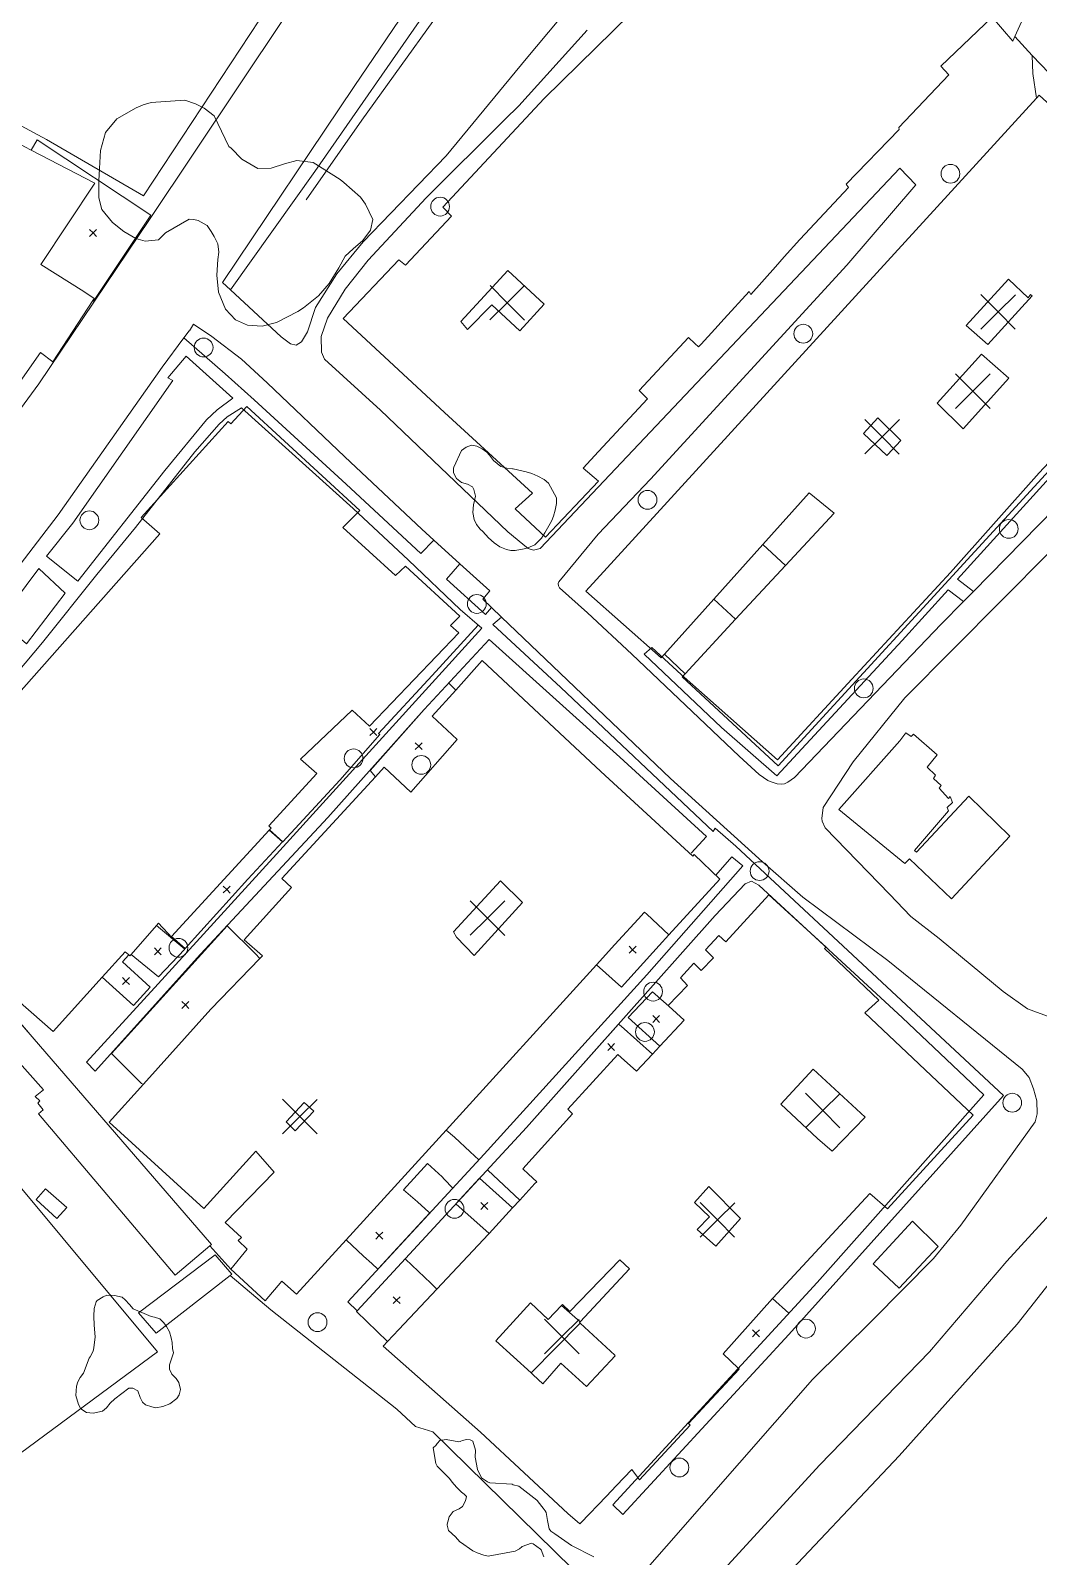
# Model space of a CAD drawing. Header units: metres. Extents: x 4652992 to 4879070, y 2074171 to 2309877.
# Drawn here: x 4653754.5 to 4653837.1, y 2306730.6 to 2306855.6 of the extents above; entities that cross this region are included whole.
import ezdxf

# ---------------------------------------------------------------- set-up
doc = ezdxf.new("R2010")
doc.units = ezdxf.units.M
doc.header["$MEASUREMENT"] = 0
doc.linetypes.add('DGN Style 2', pattern=[66.27138, 39.762828, -26.508552])
doc.linetypes.add('DGN Style 3', pattern=[92.779933, 66.271381, -26.508552])
doc.layers.get('0').update_dxf_attribs({"color": 4, "lineweight": 0})
for name, color, linetype, lineweight in [('Level 18', 5, 'Continuous', 0), ('Level 19', 38, 'DGN Style 3', 0), ('Level 30', 5, 'Continuous', 0), ('Level 31', 38, 'Continuous', 0), ('Level 35', 4, 'Continuous', 0), ('Level 36', 1, 'Continuous', 0), ('Level 37', 3, 'Continuous', 0), ('Level 38', 3, 'Continuous', 0), ('Level 39', 9, 'Continuous', 0), ('Level 40', 1, 'Continuous', 0), ('Level 54', 30, 'DGN Style 2', 0), ('Level 61', 4, 'Continuous', 0), ('Level 62', 4, 'Continuous', 0), ('Level 63', 3, 'Continuous', 0)]:
    doc.layers.add(name, color=color, linetype=linetype, lineweight=lineweight)

# ---------------------------------------------------------------- blocks, each defined once
blk = doc.blocks.new('POSTE')
at = {"color": 0, "linetype": 'ByBlock', "lineweight": -2}
blk.add_circle((0, 0), 0.770001, dxfattribs=at)
blk = doc.blocks.new('COTA')
at = {"color": 0, "linetype": 'ByBlock', "lineweight": -2, "ltscale": 10}
for p, q in [((-1.408457, 1.419522), (0, 0)), ((1.419522, 1.408457), (0, 0)), ((0, 0), (-1.419522, -1.408457)), ((0, 0), (1.408457, -1.419522))]:
    blk.add_line(p, q, dxfattribs=at)

msp = doc.modelspace()

# ---------------------------------------------------------------- linework, layer by layer
at = {"layer": 'Level 18', "color": 30}
for points in [[(4653750.267638, 2306819.922937, 1425.579122), (4653755.229996, 2306826.661672, 1425.455079), (4653764.280343, 2306840.123221, 1425.242667), (4653775.294607, 2306856.578382, 1425.06045), (4653785.394786, 2306871.480542, 1424.870422), (4653786.085401, 2306872.6282, 1424.844296), (4653792.940949, 2306886.815569, 1424.632846), (4653794.235617, 2306889.494849, 1424.63681), (4653794.347193, 2306889.725752, 1424.64992), (4653799.968389, 2306901.14472, 1424.484899), (4653800.316186, 2306902.137929, 1424.452308), (4653802.688111, 2306911.687073, 1424.096541)], [(4653770.272411, 2306834.967992, 1425.259493), (4653781.049349, 2306851.009114, 1425.077896), (4653792.156003, 2306867.41162, 1424.905347), (4653793.103867, 2306869.020399, 1424.894161), (4653799.37076, 2306882.502287, 1424.712877), (4653800.998569, 2306886.004172, 1424.64901)], [(4653741.463374, 2306795.927276, 1426.197809), (4653756.804923, 2306815.930728, 1425.706176), (4653765.324672, 2306828.015931, 1425.412873), (4653767.098965, 2306830.428209, 1425.352465), (4653767.524415, 2306831.00664, 1425.33798), (4653767.56422, 2306830.994549, 1425.336799), (4653767.879075, 2306831.551947, 1425.32142)]]:
    msp.add_polyline3d(points, dxfattribs=at)
at = {"layer": 'Level 19', "linetype": 'DGN Style 3'}
for points in [[(4653770.272411, 2306834.967992, 1425.259493), (4653770.91608, 2306834.368869, 1425.205369), (4653775.073865, 2306830.498831, 1424.106962), (4653775.837776, 2306829.930212, 1423.899093), (4653776.301829, 2306829.818632, 1423.787625), (4653776.747016, 2306830.099658, 1423.658981), (4653777.219544, 2306830.902555, 1423.517736), (4653777.871497, 2306832.909511, 1423.265741), (4653779.618835, 2306835.669451, 1423.140137), (4653781.788924, 2306838.284382, 1423.147265), (4653788.576625, 2306845.335805, 1423.163065), (4653795.134483, 2306853.263683, 1423.188076), (4653797.813644, 2306856.455381, 1423.192843), (4653799.718232, 2306859.473947, 1423.239482), (4653800.368076, 2306860.994673, 1423.342677), (4653800.806444, 2306862.912189, 1423.510704), (4653801.654172, 2306867.28939, 1424.127782), (4653801.966416, 2306872.151874, 1424.444807), (4653801.790372, 2306876.753659, 1424.778948), (4653801.373689, 2306882.097635, 1424.832182), (4653800.998569, 2306886.004172, 1424.64901)], [(4653695.546973, 2306623.040587, 1424.827895), (4653703.025772, 2306629.288007, 1424.389072), (4653709.115576, 2306634.822137, 1424.014034), (4653713.920306, 2306639.169776, 1423.822251), (4653730.04207, 2306653.787257, 1423.009191), (4653740.98362, 2306663.21755, 1422.560766), (4653794.224561, 2306710.98863, 1421.396378), (4653803.022515, 2306720.555163, 1421.258916), (4653819.191568, 2306738.140968, 1420.961909), (4653828.156247, 2306747.386476, 1420.77246), (4653834.485818, 2306754.812485, 1420.742016), (4653843.867202, 2306765.092502, 1420.696678), (4653850.92678, 2306772.767366, 1420.66925), (4653861.013679, 2306785.49605, 1420.541408), (4653868.863313, 2306796.826139, 1420.510006), (4653871.947247, 2306801.797254, 1420.588751), (4653875.967714, 2306810.173909, 1420.764988), (4653877.907882, 2306814.527924, 1420.813345), (4653880.668892, 2306821.346736, 1420.848154), (4653882.745527, 2306827.238686, 1420.874781), (4653888.391005, 2306844.549167, 1421.111864), (4653891.39748, 2306853.470038, 1421.346006), (4653893.482526, 2306861.131996, 1421.480604), (4653893.512558, 2306861.244585, 1421.483885)], [(4653845.82115, 2306824.000579, 1420.992731), (4653831.760253, 2306809.663827, 1420.983782), (4653830.93812, 2306808.825565, 1421.050572), (4653829.117561, 2306806.969289, 1421.042727), (4653817.116705, 2306794.412172, 1421.388454), (4653816.555365, 2306794.024869, 1421.396364), (4653816.283756, 2306793.909663, 1421.405057), (4653816.01372, 2306793.879001, 1421.415277), (4653815.675567, 2306793.887857, 1421.426061), (4653815.104324, 2306794.080094, 1421.429691), (4653814.915325, 2306794.184981, 1421.432274), (4653814.20058, 2306794.673567, 1421.446317), (4653812.576091, 2306796.167593, 1421.476019), (4653803.777961, 2306804.510597, 1421.88832), (4653800.145341, 2306807.898199, 1422.091629), (4653797.856629, 2306809.965165, 1422.273323), (4653797.77602, 2306810.124623, 1422.293683), (4653797.759569, 2306810.297159, 1422.305745), (4653797.80017, 2306810.450526, 1422.3094), (4653801.025785, 2306814.351981, 1422.338977), (4653805.327848, 2306818.858758, 1422.208301), (4653821.404934, 2306836.375407, 1422.233673), (4653827.041554, 2306842.952607, 1422.371145), (4653825.731892, 2306844.314244, 1422.434353), (4653796.269472, 2306813.182816, 1422.522829), (4653795.737544, 2306813.033256, 1422.523804), (4653795.289557, 2306813.183796, 1422.518351), (4653794.848467, 2306813.527401, 1422.539171), (4653793.638512, 2306814.546284, 1422.558696), (4653783.192203, 2306824.499629, 1423.120932), (4653778.616547, 2306828.671069, 1423.509441), (4653778.378515, 2306829.240523, 1423.510483), (4653778.347676, 2306830.533279, 1423.385267), (4653778.849724, 2306832.043519, 1423.218186), (4653780.306779, 2306834.420251, 1423.095797), (4653782.192587, 2306836.788958, 1423.089914), (4653786.955308, 2306841.889988, 1423.124047), (4653793.381972, 2306848.293131, 1423.105104), (4653794.524118, 2306849.419431, 1423.110417), (4653800.138122, 2306855.616901, 1423.132462)], [(4653797.918686, 2306721.531918, 1421.312893), (4653818.572378, 2306745.116017, 1420.907887), (4653823.504335, 2306749.978624, 1420.829479), (4653828.500196, 2306755.030215, 1420.803335), (4653830.736496, 2306757.773389, 1420.74199), (4653836.807938, 2306766.214209, 1420.694571), (4653836.993841, 2306766.868922, 1420.708944), (4653836.951589, 2306767.930942, 1420.696222), (4653836.680823, 2306768.916036, 1420.673835), (4653836.336211, 2306769.853935, 1420.686882), (4653835.743596, 2306770.529654, 1420.715293), (4653824.747455, 2306779.43787, 1421.006988), (4653817.777518, 2306784.631831, 1421.152201), (4653814.485476, 2306787.512268, 1421.233111), (4653806.947338, 2306794.340122, 1421.670616), (4653793.123025, 2306807.553047, 1422.332538), (4653792.284063, 2306808.354905, 1422.372709), (4653791.580411, 2306809.027438, 1422.4064), (4653792.150376, 2306809.699595, 1422.386127), (4653789.710737, 2306811.916965, 1422.564561), (4653787.581898, 2306813.851852, 1422.720264), (4653786.599809, 2306814.744466, 1422.792094), (4653780.271819, 2306820.683609, 1423.206755), (4653773.917664, 2306826.731769, 1423.955897), (4653771.811083, 2306828.68559, 1424.405517), (4653769.380695, 2306830.54019, 1425.11453), (4653767.879075, 2306831.551947, 1425.32142)], [(4653838.050275, 2306774.793565, 1420.721619), (4653836.195663, 2306775.480192, 1420.751448), (4653834.186032, 2306776.887451, 1420.798318), (4653828.954583, 2306781.235925, 1421.02035), (4653826.635612, 2306783.028462, 1421.090079), (4653824.882299, 2306784.866047, 1421.201421), (4653819.616382, 2306790.306367, 1421.347413), (4653819.380476, 2306790.843258, 1421.321657), (4653819.358295, 2306791.049051, 1421.313565), (4653819.465208, 2306791.96598, 1421.295745), (4653821.901812, 2306795.6912, 1421.332495), (4653826.140371, 2306800.948999, 1421.113597), (4653838.008915, 2306812.907741, 1420.862959)]]:
    msp.add_polyline3d(points, dxfattribs=at)
at = {"layer": 'Level 30', "color": 1, "elevation": 1425.8217, "flags": 128}
msp.add_lwpolyline([(4653775.468861, 2306766.226876), (4653776.22431, 2306765.482897), (4653777.731213, 2306767.082752), (4653776.952049, 2306767.807938), (4653775.468861, 2306766.226876)], dxfattribs=at)
at = {"layer": 'Level 30', "color": 1}
for points in [[(4653835.700225, 2306856.300073, 1426.8217), (4653835.160437, 2306855.1098, 1426.8973), (4653834.986146, 2306854.725475, 1426.9217), (4653833.284552, 2306856.694259, 1427.1217), (4653829.090035, 2306852.659655, 1425.7217), (4653829.738743, 2306851.968583, 1425.5217), (4653825.648057, 2306847.652308, 1425.3217), (4653825.686135, 2306847.484396, 1425.3217), (4653821.3519, 2306842.996352, 1425.4217), (4653821.517495, 2306842.726045, 1425.4217), (4653817.558257, 2306838.506815, 1425.4217), (4653817.540855, 2306838.48827, 1425.4217), (4653816.263081, 2306837.047877, 1427.0829), (4653815.541353, 2306836.234296, 1428.0212), (4653813.541148, 2306833.979528, 1430.6217), (4653813.398317, 2306834.205905, 1425.3217), (4653811.344121, 2306831.971076, 1425.3217), (4653810.578683, 2306831.13833, 1425.3217), (4653809.455096, 2306829.915941, 1425.3217), (4653809.250981, 2306829.693877, 1425.3217), (4653808.948983, 2306829.969907, 1425.3584), (4653808.427345, 2306830.446689, 1425.4217), (4653804.394089, 2306826.114604, 1425.4217), (4653805.072967, 2306825.422742, 1425.4217), (4653801.048887, 2306821.115653, 1425.4217), (4653799.787001, 2306819.765019, 1425.4217), (4653801.06407, 2306818.69898, 1425.4217), (4653796.707884, 2306814.113149, 1425.4217), (4653794.22834, 2306816.416656, 1425.4217), (4653795.651667, 2306817.705223, 1426.0217), (4653788.456452, 2306824.315057, 1426.0217), (4653780.154224, 2306831.996023, 1425.4217), (4653784.711306, 2306836.802044, 1425.4217), (4653785.25152, 2306836.388716, 1425.6217), (4653789.013514, 2306840.389103, 1425.6217), (4653788.316584, 2306841.125042, 1425.5217), (4653796.600371, 2306850.03417, 1425.5217), (4653805.096549, 2306858.378318, 1425.37)], [(4653759.804829, 2306843.082811, 1428.121722), (4653755.399181, 2306836.438383, 1428.221721), (4653758.910482, 2306834.214047, 1431.121722), (4653759.744443, 2306833.634952, 1428.321722), (4653759.639455, 2306833.473617, 1428.321722), (4653756.376788, 2306828.459891, 1428.321722), (4653755.346246, 2306829.211984, 1428.521722), (4653750.802431, 2306822.76691, 1428.021722), (4653733.963965, 2306832.969561, 1427.921721), (4653738.669151, 2306839.95525, 1427.921721), (4653742.216932, 2306837.50313, 1430.621722), (4653745.624039, 2306842.746082, 1430.621722), (4653741.621091, 2306845.16209, 1427.921721), (4653741.884792, 2306845.532889, 1427.921721), (4653741.025763, 2306846.140965, 1427.521722), (4653744.866881, 2306852.062518, 1427.521722), (4653746.325993, 2306850.959575, 1427.921721), (4653753.63757, 2306846.317869, 1429.221721), (4653754.072551, 2306846.066311, 1428.121722), (4653754.593505, 2306845.795168, 1428.121722), (4653759.804829, 2306843.082811, 1428.121722)], [(4653852.838712, 2306835.774855, 1424.4222), (4653815.774217, 2306795.374279, 1424.6217), (4653807.909412, 2306802.657373, 1424.6217), (4653808.153042, 2306802.920148, 1424.623659), (4653812.282235, 2306807.373821, 1424.656857), (4653816.367769, 2306811.780405, 1424.689704), (4653820.347407, 2306816.072771, 1424.7217), (4653818.316705, 2306817.72927, 1425.2217), (4653814.517439, 2306813.494644, 1425.2217), (4653810.506428, 2306809.024008, 1425.2217), (4653806.467265, 2306804.521993, 1425.2217), (4653806.201382, 2306804.225643, 1425.2217), (4653800.010966, 2306809.679143, 1424.4217), (4653836.932826, 2306850.048417, 1424.521122), (4653837.147676, 2306850.283327, 1424.5217), (4653852.360231, 2306836.397573, 1424.42532), (4653852.931567, 2306835.876068, 1424.4217), (4653852.838712, 2306835.774855, 1424.4222)], [(4653789.773897, 2306831.772153, 1426.6217), (4653790.32719, 2306831.116313, 1426.3217), (4653792.324749, 2306833.137379, 1426.0217), (4653794.6118, 2306830.992559, 1426.0217), (4653796.616161, 2306833.174488, 1426.1217), (4653793.620691, 2306835.934056, 1426.5217), (4653789.773897, 2306831.772153, 1426.6217)], [(4653836.579368, 2306833.866636, 1424.6217), (4653836.445834, 2306833.965148, 1424.6217), (4653836.234202, 2306833.708084, 1424.6217), (4653834.627232, 2306835.24195, 1425.1217), (4653831.15652, 2306831.442637, 1425.1217), (4653832.938905, 2306829.87262, 1424.7217), (4653836.579368, 2306833.866636, 1424.6217)], [(4653828.791677, 2306825.068081, 1424.8217), (4653830.920436, 2306822.963225, 1424.9217), (4653834.672371, 2306827.1118, 1424.8217), (4653832.428697, 2306829.094601, 1424.8217), (4653828.791677, 2306825.068081, 1424.8217)], [(4653753.376055, 2306801.080542, 1429.9217), (4653765.131704, 2306814.378264, 1427.3217), (4653763.598996, 2306815.704097, 1427.3217), (4653770.733868, 2306823.570249, 1426.6217), (4653770.948781, 2306823.387119, 1426.6217), (4653772.254749, 2306824.801432, 1426.2217), (4653781.517368, 2306816.29631, 1426.2217), (4653781.351955, 2306816.130275, 1426.2217), (4653781.326566, 2306816.104791, 1426.2217)], [(4653825.806029, 2306822.026812, 1424.6217), (4653823.935249, 2306823.8769, 1425.3217), (4653822.746284, 2306822.587379, 1425.2217), (4653824.679414, 2306820.793273, 1424.7217), (4653824.71848, 2306820.835843, 1424.7217), (4653825.806029, 2306822.026812, 1424.6217)], [(4653781.326566, 2306816.104791, 1426.2217), (4653780.129426, 2306814.903148, 1426.2217), (4653784.439457, 2306810.960999, 1426.3217), (4653785.256193, 2306811.716129, 1425.9217), (4653789.686519, 2306807.638012, 1425.8217), (4653788.942378, 2306806.880249, 1428.8217), (4653789.60835, 2306806.260695, 1428.8217), (4653782.312823, 2306798.628371, 1428.8217), (4653780.881112, 2306799.93948, 1429.2217), (4653776.64519, 2306795.919832, 1425.8217), (4653777.976424, 2306794.75691, 1425.5217), (4653774.04644, 2306790.473096, 1425.8217), (4653774.238799, 2306790.275301, 1425.8217), (4653774.099803, 2306790.123776, 1425.8217), (4653774.090806, 2306790.113968, 1425.8217), (4653766.091814, 2306781.393916, 1425.8217), (4653766.070136, 2306781.370284, 1425.8217), (4653765.833712, 2306781.619745, 1426.022261), (4653765.341971, 2306782.1386, 1426.43941), (4653765.009203, 2306782.489716, 1426.7217), (4653764.845599, 2306782.301416, 1426.728742), (4653762.792722, 2306779.938661, 1426.817095), (4653762.685731, 2306779.815519, 1426.8217), (4653762.594412, 2306779.8936, 1426.8217), (4653762.288976, 2306780.15476, 1426.8217), (4653760.400819, 2306778.063485, 1426.885826), (4653756.400079, 2306773.632364, 1427.0217), (4653752.577534, 2306776.973365, 1427.0217)], [(4653801.26066, 2306794.919378, 1424.7217), (4653808.791962, 2306787.97335, 1424.5217), (4653808.895716, 2306788.117732, 1424.5217), (4653811.003558, 2306786.090326, 1424.2217), (4653806.8039, 2306781.537754, 1424.1217), (4653806.803877, 2306781.537775, 1424.121707), (4653805.008402, 2306783.220625, 1424.6647), (4653804.819923, 2306783.397281, 1424.7217), (4653804.703786, 2306783.269675, 1424.724146), (4653804.598934, 2306783.154469, 1424.726355), (4653802.39366, 2306780.731423, 1424.772802), (4653800.887942, 2306779.077015, 1424.804516), (4653800.887916, 2306779.076986, 1424.804516), (4653788.576304, 2306765.549597, 1425.063825), (4653788.576288, 2306765.549579, 1425.063826), (4653780.384526, 2306756.548877, 1425.236363), (4653780.384516, 2306756.548866, 1425.236363), (4653776.332824, 2306752.097067, 1425.3217), (4653775.115888, 2306753.167276, 1425.5217), (4653773.771399, 2306751.575996, 1425.0217), (4653770.93609, 2306754.153284, 1425.0217), (4653772.288055, 2306755.784882, 1425.6217), (4653771.534366, 2306756.508899, 1425.4217), (4653771.818843, 2306756.752919, 1425.4217), (4653770.48969, 2306757.973689, 1424.8217), (4653774.487336, 2306762.099532, 1426.0217), (4653773.001702, 2306763.810704, 1426.8217), (4653768.721917, 2306759.134763, 1426.7217), (4653760.982744, 2306766.188796, 1426.8217), (4653763.780806, 2306769.304066, 1426.720827), (4653769.304302, 2306775.453745, 1426.5217), (4653773.324029, 2306779.605054, 1426.331648), (4653773.534421, 2306779.822332, 1426.3217), (4653772.043123, 2306781.13871, 1425.8217), (4653775.917921, 2306785.422748, 1425.8217), (4653775.125033, 2306786.140575, 1425.2217), (4653782.790309, 2306794.473794, 1425.038976), (4653783.515009, 2306795.261643, 1425.0217), (4653785.689074, 2306793.205493, 1425.9217), (4653789.493486, 2306797.533862, 1425.3217), (4653787.437675, 2306799.447197, 1424.7217), (4653789.361746, 2306801.579758, 1424.7217), (4653791.538761, 2306803.992672, 1424.7217), (4653801.26066, 2306794.919378, 1424.7217)], [(4653826.235483, 2306798.075068, 1423.2217), (4653826.671195, 2306797.765864, 1423.2217), (4653826.842774, 2306797.957406, 1423.2217), (4653828.79037, 2306796.264717, 1423.1217), (4653827.985211, 2306795.257436, 1423.4217), (4653828.649096, 2306794.612841, 1423.4217), (4653828.487069, 2306794.333496, 1423.4217), (4653829.121745, 2306793.75245, 1423.4217), (4653828.963977, 2306793.557959, 1423.4217), (4653829.716003, 2306792.711133, 1423.3217), (4653829.868408, 2306792.866698, 1423.2217), (4653830.050119, 2306792.383892, 1423.2217), (4653829.619252, 2306791.957354, 1423.4217), (4653829.712748, 2306791.677135, 1423.5217), (4653826.937305, 2306788.432134, 1423.6217), (4653827.102069, 2306788.303045, 1424.1217), (4653831.375936, 2306792.884745, 1424.1217), (4653834.743781, 2306789.606115, 1423.4217), (4653829.970952, 2306784.478028, 1423.5217), (4653826.512743, 2306787.764053, 1424.2217), (4653826.1535, 2306787.375872, 1423.4217), (4653820.750132, 2306791.794816, 1423.4217), (4653825.727413, 2306797.431642, 1423.5217), (4653826.235483, 2306798.075068, 1423.2217)], [(4653815.011569, 2306784.816386, 1423.3217), (4653819.698847, 2306780.523929, 1423.5217), (4653819.567989, 2306780.408185, 1423.5217), (4653824.005861, 2306776.198547, 1423.5217), (4653822.868803, 2306775.161417, 1423.6217), (4653831.731007, 2306766.761369, 1423.6217), (4653824.722282, 2306759.101501, 1424.3217), (4653823.286707, 2306760.353742, 1424.3217), (4653815.369846, 2306751.810475, 1423.6217), (4653815.311456, 2306751.744964, 1423.623126), (4653811.276254, 2306747.217639, 1423.7217), (4653812.495895, 2306746.044946, 1423.441344), (4653812.503313, 2306746.037814, 1423.439639), (4653812.581353, 2306745.962778, 1423.4217), (4653808.425973, 2306741.524661, 1423.3217), (4653808.555141, 2306741.391885, 1423.3217), (4653804.410796, 2306736.900609, 1423.1217), (4653804.240092, 2306737.135762, 1423.477871), (4653803.787739, 2306737.758901, 1424.4217), (4653802.506139, 2306736.415704, 1424.391546), (4653801.706856, 2306735.578005, 1424.37274), (4653799.601875, 2306733.371854, 1424.323214), (4653799.53751, 2306733.304395, 1424.3217), (4653798.55804, 2306734.147315, 1426.5217), (4653791.380545, 2306740.804573, 1426.6217), (4653783.431463, 2306747.854794, 1424.7217), (4653783.779798, 2306748.225303, 1424.713607), (4653783.779808, 2306748.225314, 1424.713607), (4653784.705553, 2306749.209989, 1424.692099), (4653787.824529, 2306752.527514, 1424.619637), (4653792.040001, 2306757.011335, 1424.5217), (4653792.095755, 2306757.072074, 1424.5217), (4653794.018972, 2306759.167245, 1424.5217), (4653794.618066, 2306759.819904, 1424.5217), (4653794.61808, 2306759.819919, 1424.5217), (4653795.854005, 2306761.166347, 1424.5217), (4653795.99438, 2306761.319273, 1424.5217), (4653795.994377, 2306761.319275, 1424.521699), (4653795.327587, 2306761.945167, 1424.403868), (4653794.862617, 2306762.381618, 1424.3217), (4653798.935454, 2306766.883575, 1424.2217), (4653798.534, 2306767.2639, 1423.921706), (4653798.533991, 2306767.263908, 1423.9217), (4653802.631394, 2306771.738203, 1423.9217), (4653802.631399, 2306771.738199, 1423.921702), (4653802.919494, 2306771.479787, 1423.997079), (4653804.160198, 2306770.366913, 1424.3217), (4653805.470776, 2306771.770022, 1424.3217), (4653805.470787, 2306771.770034, 1424.3217), (4653806.067433, 2306772.408804, 1424.3217), (4653808.067731, 2306774.550328, 1424.3217), (4653806.825645, 2306775.686807, 1424.13194), (4653806.758614, 2306775.748139, 1424.1217), (4653808.356187, 2306777.379628, 1424.1217), (4653807.765837, 2306778.001174, 1423.8217), (4653808.860732, 2306779.219387, 1423.8217), (4653809.476838, 2306778.611152, 1423.9217), (4653810.472917, 2306779.644517, 1424.0217), (4653809.831954, 2306780.293925, 1423.7217), (4653810.921732, 2306781.472678, 1423.7217), (4653811.484467, 2306780.95751, 1423.9217), (4653815.011569, 2306784.816386, 1423.3217)], [(4653789.436459, 2306781.341831, 1425.6217), (4653790.871968, 2306779.845347, 1425.0217), (4653794.842555, 2306784.181154, 1424.8217), (4653794.829834, 2306784.179651, 1424.8217), (4653793.036437, 2306785.951892, 1425.6217), (4653789.177089, 2306781.77814, 1425.6217), (4653789.436459, 2306781.341831, 1425.6217)], [(4653769.237763, 2306756.079231, 1426.888079), (4653766.398786, 2306753.663086, 1426.1217), (4653755.1899, 2306766.88929, 1426.2217), (4653755.579175, 2306767.21278, 1426.3217), (4653755.135744, 2306767.738731, 1426.3217), (4653755.292384, 2306767.940919, 1426.3217), (4653754.920648, 2306768.284842, 1426.3217), (4653755.6051, 2306768.84925, 1426.5217), (4653750.149732, 2306774.953665, 1426.7217), (4653751.899093, 2306776.38526, 1427.1217), (4653754.6685, 2306773.181835, 1427.089983), (4653769.362309, 2306756.185227, 1426.9217), (4653769.237763, 2306756.079231, 1426.888079)], [(4653818.625258, 2306770.522882, 1423.8217), (4653815.991582, 2306767.670038, 1424.4217), (4653818.990662, 2306764.845252, 1423.4217), (4653820.184528, 2306763.811813, 1424.3217), (4653822.900241, 2306766.596646, 1423.8217), (4653818.625258, 2306770.522882, 1423.8217)], [(4653809.132382, 2306757.392513, 1422.3217), (4653810.67759, 2306756.032744, 1423.6217), (4653812.681062, 2306758.314275, 1423.6217), (4653810.102008, 2306760.916862, 1427.1217), (4653808.914901, 2306759.623165, 1427.1217), (4653810.140547, 2306758.442096, 1422.3217), (4653809.132382, 2306757.392513, 1422.3217)], [(4653770.895273, 2306753.649095, 1426.019517), (4653764.842592, 2306748.910982, 1425.9217), (4653763.397488, 2306750.577613, 1425.9217), (4653769.652514, 2306755.326707, 1425.9217), (4653771.030341, 2306753.754827, 1426.0217), (4653770.895273, 2306753.649095, 1426.019517)], [(4653802.808892, 2306754.926448, 1425.2217), (4653798.709766, 2306750.682926, 1424.2217), (4653798.095466, 2306751.277211, 1424.7217), (4653798.019145, 2306751.194863, 1424.71508), (4653796.942658, 2306750.033368, 1424.6217), (4653795.490953, 2306751.410875, 1424.6217), (4653792.655733, 2306748.275269, 1424.9217), (4653795.531432, 2306745.666815, 1426.620506), (4653795.70273, 2306745.511436, 1426.7217), (4653796.490611, 2306744.758366, 1426.9217), (4653797.96734, 2306746.448118, 1423.6217), (4653800.064321, 2306744.544001, 1423.6217), (4653802.407928, 2306747.066109, 1423.7187), (4653802.397685, 2306747.118098, 1423.7217), (4653799.558452, 2306749.742627, 1424.309571), (4653799.499876, 2306749.796774, 1424.3217), (4653799.547597, 2306749.8478, 1424.332162), (4653803.605213, 2306754.18643, 1425.2217), (4653802.808892, 2306754.926448, 1425.2217)]]:
    msp.add_polyline3d(points, dxfattribs=at)
at = {"layer": 'Level 31', "elevation": 1425.721721, "flags": 128}
msp.add_lwpolyline([(4653757.508496, 2306759.201497), (4653756.687256, 2306758.304616), (4653755.000375, 2306759.87194), (4653755.780123, 2306760.728948), (4653757.508496, 2306759.201497)], dxfattribs=at)
at = {"layer": 'Level 31'}
msp.add_polyline3d([(4653828.872742, 2306756.023431, 1422.921721), (4653825.668509, 2306752.594628, 1422.921721), (4653823.545566, 2306754.590746, 1422.621722), (4653826.765713, 2306758.084062, 1422.621722), (4653828.872742, 2306756.023431, 1422.921721)], dxfattribs=at)
at = {"layer": 'Level 35'}
for p, q in [((4653816.367769, 2306811.780405, 1424.654684), (4653814.517439, 2306813.494644, 1425.069073)), ((4653812.282235, 2306807.373821, 1424.669206), (4653810.506428, 2306809.024008, 1425.067366)), ((4653808.153042, 2306802.920148, 1424.491232), (4653806.467265, 2306804.521993, 1425.124599)), ((4653770.93609, 2306754.153284, 1426.2217), (4653769.237763, 2306756.079231, 1426.3267)), ((4653799.547597, 2306749.8478, 1424.521722), (4653798.019145, 2306751.194863, 1424.521722)), ((4653795.531432, 2306745.666815, 1424.521722), (4653799.558452, 2306749.742627, 1424.521722))]:
    msp.add_line(p, q, dxfattribs=at)
msp.add_polyline3d([(4653754.6685, 2306773.181835, 1427.1374), (4653751.356737, 2306777.069456, 1427.3217), (4653748.526705, 2306780.022984, 1428.3217), (4653743.223745, 2306785.373524, 1428.1911), (4653740.417036, 2306788.225756, 1428.1217)], dxfattribs=at)
at = {"layer": 'Level 36'}
msp.add_polyline3d([(4653797.285302, 2306870.839796, 1426.421721), (4653790.696985, 2306860.826562, 1426.221721), (4653781.68656, 2306848.259268, 1426.421721), (4653777.107292, 2306841.716442, 1426.421721)], dxfattribs=at)
at = {"layer": 'Level 37'}
for points in [[(4653726.76138, 2306837.206165, 1427), (4653715.22461, 2306843.213036, 1427.9139), (4653724.158049, 2306861.21654, 1426.9139), (4653727.081333, 2306860.131469, 1426.79275), (4653728.795714, 2306859.495121, 1426.721721), (4653739.759772, 2306855.086015, 1426.321722), (4653745.09197, 2306852.463371, 1426.021722), (4653755.841407, 2306846.664846, 1425.821722), (4653763.800062, 2306842.061607, 1426.221721), (4653773.297878, 2306856.455205, 1426.221721)], [(4653743.261303, 2306772.614811, 1426.321722), (4653745.893312, 2306770.241751, 1426.321722), (4653753.417406, 2306761.222206, 1426.005904), (4653764.952632, 2306747.394296, 1425.521722), (4653751.697771, 2306737.603683, 1426.221721), (4653744.379754, 2306730.808081, 1426.021722)], [(4653700.640811, 2306624.643673, 1426.356), (4653707.739853, 2306630.747223, 1425.756), (4653715.538024, 2306637.134303, 1425.306), (4653717.235044, 2306638.592814, 1425.306), (4653719.250158, 2306640.489632, 1425.156), (4653720.958853, 2306642.236447, 1424.5217), (4653732.212863, 2306651.379762, 1424.345279), (4653733.716976, 2306652.601778, 1424.3217), (4653741.276825, 2306659.029667, 1424.2217), (4653751.013141, 2306667.724747, 1423.7217), (4653762.351436, 2306677.929166, 1423.4217), (4653774.106448, 2306688.548291, 1423.1217), (4653787.224712, 2306700.425186, 1422.8217), (4653800.350698, 2306712.272777, 1422.3217), (4653815.062484, 2306727.625312, 1422.0217), (4653825.666868, 2306738.866187, 1421.5217), (4653835.336807, 2306749.655648, 1421.6217), (4653838.672211, 2306753.87082, 1421.621722)], [(4653770.895273, 2306753.649095, 1424.915908), (4653774.220022, 2306750.832332, 1424.821722), (4653784.542933, 2306742.703363, 1423.721721), (4653786.075725, 2306741.283467, 1423.521722), (4653787.487679, 2306740.826395, 1422.821722), (4653800.32941, 2306728.249521, 1421.721721)]]:
    msp.add_polyline3d(points, dxfattribs=at)
at = {"layer": 'Level 38'}
for points in [[(4653836.932826, 2306850.048417, 1423.556856), (4653836.613441, 2306852.061124, 1424.421721), (4653836.570122, 2306853.532161, 1425.021722), (4653835.160437, 2306855.1098, 1425.021722)], [(4653836.570122, 2306853.532161, 1425.0217), (4653844.242903, 2306845.5646, 1423.8217), (4653851.433968, 2306837.603056, 1423.3217), (4653852.360231, 2306836.397573, 1423.3217)]]:
    msp.add_polyline3d(points, dxfattribs=at)
at = {"layer": 'Level 40', "color": 3, "elevation": 1426.888405, "flags": 128}
msp.add_lwpolyline([(4653789.199125, 2306819.845333), (4653789.841025, 2306821.203389), (4653790.227818, 2306821.482783), (4653790.441773, 2306821.566664), (4653790.678109, 2306821.643523), (4653791.105623, 2306821.541138), (4653791.528607, 2306821.333452), (4653791.923669, 2306821.05601), (4653792.124775, 2306820.820621), (4653792.453155, 2306820.371186), (4653793.050399, 2306819.888906), (4653793.559864, 2306819.757216), (4653794.003292, 2306819.700649), (4653794.062886, 2306819.698505), (4653795.141294, 2306819.442229), (4653795.584467, 2306819.314767), (4653796.078728, 2306819.09429), (4653796.612675, 2306818.816231), (4653796.969006, 2306818.528825), (4653797.620483, 2306817.313594), (4653797.620229, 2306816.862482), (4653797.509234, 2306816.318117), (4653797.373946, 2306815.81345), (4653797.240751, 2306815.473902), (4653797.105343, 2306815.211907), (4653796.664175, 2306814.460985), (4653796.377171, 2306814.02696), (4653795.833227, 2306813.468262), (4653795.265939, 2306813.214614), (4653794.969049, 2306813.140241), (4653794.238051, 2306813.005268), (4653793.884464, 2306813.000884), (4653793.515586, 2306813.086828), (4653792.97788, 2306813.305502), (4653792.512672, 2306813.630096), (4653792.039879, 2306814.046934), (4653791.576123, 2306814.557655), (4653791.370562, 2306814.75231), (4653791.057015, 2306815.133344), (4653790.867054, 2306815.55093), (4653790.759037, 2306816.123453), (4653790.815942, 2306816.749825), (4653790.969637, 2306817.446712), (4653790.856798, 2306817.99425), (4653790.744587, 2306818.235718), (4653790.32478, 2306818.447338), (4653789.839555, 2306818.578529), (4653789.435359, 2306818.908334), (4653789.169102, 2306819.372041), (4653789.189175, 2306819.742782), (4653789.199125, 2306819.845333)], dxfattribs=at)
at = {"layer": 'Level 40', "color": 3}
for points in [[(4653763.921875, 2306838.352745, 1433.888405), (4653763.163139, 2306838.569968, 1433.888405), (4653762.188529, 2306839.135643, 1433.888405), (4653761.265248, 2306839.871456, 1433.888405), (4653760.368646, 2306840.940248, 1433.888405), (4653760.144491, 2306841.897532, 1433.888405), (4653760.123745, 2306843.279362, 1433.888405), (4653760.200818, 2306844.296429, 1433.888405), (4653760.285281, 2306845.760741, 1433.888405), (4653760.680927, 2306847.238005, 1433.888405), (4653761.603048, 2306848.348761, 1433.888405), (4653763.19773, 2306849.26611, 1433.888405), (4653763.76336, 2306849.500922, 1433.888405), (4653764.427612, 2306849.685524, 1433.888405), (4653767.185138, 2306849.876434, 1432.888405), (4653768.045843, 2306849.593591, 1432.888405), (4653768.758321, 2306849.226676, 1432.888405), (4653769.568145, 2306848.601057, 1432.888405), (4653770.794381, 2306846.083572, 1431.388405), (4653770.960458, 2306845.950404, 1431.388405), (4653771.852154, 2306845.060498, 1431.388405), (4653773.166849, 2306844.301115, 1431.388405), (4653774.25427, 2306844.324072, 1431.388405), (4653775.343465, 2306844.674168, 1431.388405), (4653776.361756, 2306844.945681, 1431.388405), (4653777.675827, 2306844.783542, 1431.388405), (4653779.896354, 2306843.382145, 1431.388405), (4653780.194561, 2306843.138286, 1431.388405), (4653781.55531, 2306841.951792, 1431.388405), (4653781.969508, 2306841.377944, 1431.388405), (4653782.587882, 2306840.124498, 1431.388405), (4653782.395121, 2306839.251753, 1431.388405), (4653781.746655, 2306838.389625, 1431.388405), (4653780.970913, 2306837.717533, 1431.388405), (4653780.308857, 2306837.121954, 1431.388405), (4653779.77994, 2306836.163022, 1431.388405), (4653778.995478, 2306834.861414, 1431.388405), (4653778.138117, 2306833.870106, 1431.388405), (4653776.902887, 2306832.875011, 1431.388405), (4653776.429595, 2306832.568611, 1431.388405), (4653774.672594, 2306831.680747, 1431.388405), (4653773.500276, 2306831.382312, 1431.388405), (4653772.311323, 2306831.448807, 1431.388405), (4653771.324147, 2306831.892091, 1431.388405), (4653770.499328, 2306832.766879, 1431.388405), (4653769.927205, 2306834.16178, 1431.388405), (4653769.807343, 2306835.563817, 1431.388405), (4653769.889769, 2306836.832967, 1431.388405), (4653769.964587, 2306837.436698, 1431.388405), (4653769.871564, 2306838.126939, 1431.388405), (4653769.579409, 2306838.729636, 1431.388405), (4653769.336585, 2306839.143609, 1431.388405), (4653769.009162, 2306839.624358, 1431.388405), (4653768.275876, 2306840.03897, 1431.388405), (4653767.903344, 2306840.127373, 1431.388405), (4653767.52573, 2306840.150467, 1431.388405), (4653765.582792, 2306839.033623, 1433.388405), (4653765.03515, 2306838.444334, 1433.888405), (4653763.921875, 2306838.352745, 1433.888405)], [(4653758.889421, 2306745.631028, 1427.251514), (4653759.33917, 2306746.880146, 1427.251514), (4653759.427376, 2306746.964703, 1427.251514), (4653759.669275, 2306747.430287, 1427.251514), (4653759.734761, 2306747.726757, 1427.251514), (4653759.824381, 2306748.604616, 1427.251514), (4653759.762621, 2306749.584015, 1427.251514), (4653759.716301, 2306750.318551, 1427.251514), (4653759.747711, 2306750.932845, 1427.251514), (4653759.904586, 2306751.485632, 1427.251514), (4653760.000058, 2306751.603097, 1427.251514), (4653760.478296, 2306751.879708, 1427.251514), (4653760.78741, 2306752.020196, 1427.251514), (4653761.406508, 2306751.990475, 1427.251514), (4653762.036936, 2306751.854816, 1427.251514), (4653762.306456, 2306751.658826, 1427.251514), (4653762.639142, 2306751.276756, 1427.251514), (4653762.938646, 2306750.90183, 1427.251514), (4653764.431263, 2306750.27174, 1426.751514), (4653764.696874, 2306750.214593, 1426.751514), (4653765.121205, 2306750.088775, 1426.751514), (4653765.468667, 2306749.772352, 1426.751514), (4653765.676052, 2306749.451544, 1426.751514), (4653765.928004, 2306749.017579, 1426.751514), (4653766.065807, 2306748.539122, 1426.751514), (4653766.151766, 2306748.140864, 1426.751514), (4653766.182698, 2306747.650865, 1426.751514), (4653766.242735, 2306747.292703, 1426.751514), (4653765.925159, 2306746.323812, 1426.251514), (4653765.918793, 2306745.97963, 1426.251514), (4653766.104506, 2306745.559592, 1426.251514), (4653766.478197, 2306745.20281, 1426.251514), (4653766.685752, 2306744.881747, 1426.251514), (4653766.835055, 2306744.296766, 1426.251514), (4653766.70717, 2306743.87503, 1426.251514), (4653766.534675, 2306743.566543, 1426.251514), (4653765.952977, 2306743.138647, 1426.251514), (4653765.381715, 2306742.915831, 1426.251514), (4653764.799044, 2306742.799129, 1426.251514), (4653764.466728, 2306742.870541, 1426.251514), (4653763.949574, 2306743.050794, 1426.251514), (4653763.720129, 2306743.272904, 1426.251514), (4653763.527104, 2306743.659994, 1426.251514), (4653763.329984, 2306744.186208, 1426.251514), (4653762.927074, 2306744.411048, 1426.251514), (4653762.580148, 2306744.416492, 1426.251514), (4653761.449295, 2306743.528026, 1427.251514), (4653761.063325, 2306743.196876, 1427.251514), (4653760.769626, 2306742.811377, 1427.251514), (4653760.43137, 2306742.538964, 1427.251514), (4653760.063108, 2306742.445535, 1427.251514), (4653759.661646, 2306742.359234, 1427.251514), (4653759.116049, 2306742.407424, 1427.251514), (4653758.661844, 2306742.712071, 1427.251514), (4653758.461809, 2306743.06565, 1427.251514), (4653758.242254, 2306743.80305, 1427.251514), (4653758.310072, 2306744.582223, 1427.251514), (4653758.423321, 2306744.937495, 1427.251514), (4653758.602949, 2306745.278494, 1427.251514), (4653758.889421, 2306745.631028, 1427.251514)], [(4653796.572058, 2306730.59785, 1425.751514), (4653796.349935, 2306731.16167, 1425.751514), (4653796.296594, 2306731.232517, 1425.751514), (4653795.706774, 2306731.674036, 1425.751514), (4653795.558829, 2306731.705804, 1425.751514), (4653794.815544, 2306731.447195, 1425.751514), (4653794.789267, 2306731.421939, 1425.751514), (4653794.587812, 2306731.26298, 1425.751514), (4653794.234165, 2306731.075378, 1425.751514), (4653792.010231, 2306730.652075, 1425.251514), (4653791.658382, 2306730.727607, 1425.251514), (4653791.123911, 2306730.920401, 1425.251514), (4653790.764729, 2306731.092379, 1425.251514), (4653789.753325, 2306731.802652, 1425.251514), (4653789.71224, 2306731.841888, 1425.251514), (4653789.334321, 2306732.24699, 1425.251514), (4653788.76765, 2306732.75767, 1425.251514), (4653788.650208, 2306733.205019, 1425.251514), (4653788.667321, 2306733.282741, 1425.251514), (4653788.710721, 2306733.479845, 1425.251514), (4653788.83023, 2306733.87746, 1425.251514), (4653789.160119, 2306734.325268, 1425.251514), (4653789.354698, 2306734.407673, 1425.251514), (4653789.639091, 2306734.531085, 1425.251514), (4653789.917553, 2306734.71703, 1425.251514), (4653790.164811, 2306735.182168, 1425.251514), (4653790.241809, 2306735.531903, 1425.251514), (4653790.048607, 2306735.730383, 1425.251514), (4653789.849903, 2306735.903885, 1425.251514), (4653789.438355, 2306736.306256, 1425.251514), (4653789.082758, 2306736.722597, 1425.251514), (4653788.844519, 2306737.004815, 1425.251514), (4653788.378395, 2306737.491569, 1425.251514), (4653788.285646, 2306737.580518, 1425.251514), (4653788.057578, 2306737.806443, 1425.251514), (4653787.856527, 2306738.02478, 1425.251514), (4653787.732408, 2306738.242607, 1425.251514), (4653787.513377, 2306739.51934, 1425.251514), (4653787.749852, 2306739.756295, 1425.251514), (4653787.764993, 2306739.769306, 1425.251514), (4653787.871824, 2306739.898139, 1425.251514), (4653788.065278, 2306740.125725, 1425.251514), (4653788.578806, 2306740.214097, 1425.251514), (4653789.624422, 2306740.0233, 1425.251514), (4653789.715656, 2306740.051578, 1425.251514), (4653789.769844, 2306740.066886, 1425.251514), (4653789.925711, 2306740.116446, 1425.251514), (4653790.249559, 2306740.201066, 1425.251514), (4653790.557049, 2306740.193514, 1425.251514), (4653790.757839, 2306740.058833, 1425.251514), (4653790.971702, 2306739.325319, 1425.251514), (4653790.951245, 2306738.754213, 1425.251514), (4653790.951252, 2306738.754155, 1425.251514), (4653791.134719, 2306737.745434, 1425.251514), (4653791.483876, 2306737.065049, 1425.251514), (4653791.979131, 2306736.72829, 1425.251514), (4653792.167902, 2306736.669499, 1425.251514), (4653793.978147, 2306736.540154, 1426.251514), (4653794.062482, 2306736.495916, 1426.251514), (4653794.540163, 2306736.379782, 1426.251514), (4653795.995811, 2306735.244844, 1426.251514), (4653796.047048, 2306735.176788, 1426.251514), (4653796.110756, 2306735.096042, 1426.251514), (4653796.53271, 2306734.58111, 1426.251514), (4653796.692202, 2306734.357294, 1426.251514), (4653796.767845, 2306734.217235, 1426.251514), (4653796.869267, 2306733.585714, 1426.251514), (4653797.025716, 2306732.882276, 1426.251514), (4653797.163696, 2306732.696584, 1426.251514), (4653797.491241, 2306732.480353, 1426.251514), (4653798.854037, 2306731.524894, 1425.251514), (4653800.678212, 2306730.610055, 1425.251514)]]:
    msp.add_polyline3d(points, dxfattribs=at)
at = {"layer": 'Level 54', "linetype": 'Continuous'}
for points in [[(4653799.37076, 2306882.502287, 1425.0121), (4653800.661833, 2306881.880908, 1425.1217), (4653794.977832, 2306870.29878, 1425.1217), (4653792.970497, 2306866.27575, 1425.1217), (4653787.230896, 2306857.596331, 1425.3217), (4653777.818175, 2306844.04304, 1425.5217), (4653770.91608, 2306834.368869, 1425.3)], [(4653831.760253, 2306809.663827, 1421.1375), (4653830.464168, 2306810.659305, 1421.603476), (4653837.718134, 2306818.658794, 1421.723475), (4653847.9866, 2306829.869745, 1421.773475), (4653852.861344, 2306835.043609, 1421.793476), (4653852.192449, 2306835.684171, 1421.793476), (4653847.398615, 2306830.342235, 1421.783475), (4653837.157565, 2306819.374966, 1421.783475), (4653829.870944, 2306811.219691, 1421.713476), (4653821.803025, 2306802.463493, 1421.663475), (4653815.726235, 2306795.868089, 1421.663475), (4653807.818035, 2306802.86357, 1421.693475), (4653805.422014, 2306805.062857, 1421.803475), (4653804.800505, 2306804.506499, 1421.803475), (4653811.127706, 2306798.524882, 1421.713476), (4653815.657808, 2306794.567601, 1421.723475), (4653825.919098, 2306805.637118, 1421.603476), (4653829.682977, 2306809.793083, 1421.603476), (4653830.93812, 2306808.825565, 1421.1326)], [(4653767.098965, 2306830.428209, 1425.4296), (4653770.489342, 2306827.482713, 1424.567139), (4653772.846344, 2306825.337397, 1423.96692), (4653780.387019, 2306818.439135, 1423.428941), (4653786.502814, 2306812.760435, 1423.064725), (4653787.581898, 2306813.851852, 1422.917164)], [(4653758.419749, 2306810.497642, 1424.597386), (4653765.535055, 2306819.555701, 1424.0675), (4653768.956228, 2306823.702997, 1424.081971), (4653769.828971, 2306824.54164, 1424.139392), (4653771.104543, 2306825.494655, 1424.262107), (4653767.296732, 2306828.914862, 1425.361341), (4653765.782426, 2306827.136873, 1425.47472), (4653766.190599, 2306826.924714, 1425.469229), (4653758.008391, 2306815.240358, 1425.776657), (4653755.858302, 2306812.532808, 1425.850462), (4653758.419749, 2306810.497642, 1424.597386)], [(4653808.640702, 2306788.224738, 1421.968602), (4653809.912718, 2306789.590873, 1421.707915), (4653802.806961, 2306796.075312, 1421.924123), (4653792.109612, 2306805.72985, 1422.209866), (4653786.784343, 2306799.98254, 1422.416433), (4653778.892026, 2306791.136174, 1422.964439), (4653768.472415, 2306779.949945, 1423.461242), (4653759.832171, 2306770.363716, 1423.766034), (4653759.118735, 2306771.113968, 1423.82447), (4653765.004806, 2306777.513052, 1423.680816), (4653774.679878, 2306788.136212, 1423.121593), (4653791.488841, 2306806.646848, 1422.203791), (4653789.735373, 2306808.167774, 1422.702447), (4653785.502258, 2306812.212428, 1423.141239), (4653780.952052, 2306816.453894, 1423.42181), (4653771.822537, 2306824.699213, 1424.040442), (4653770.655232, 2306823.96694, 1423.966759), (4653769.982211, 2306823.352205, 1423.921567), (4653767.994561, 2306821.102335, 1423.890077), (4653763.126633, 2306814.90243, 1424.120077), (4653759.979073, 2306811.032178, 1424.449858), (4653755.532245, 2306805.46423, 1424.863444), (4653751.36049, 2306800.569064, 1424.899038)], [(4653754.219548, 2306805.353077, 1424.97263), (4653751.993052, 2306807.237443, 1425.930275), (4653755.231779, 2306811.52234, 1425.833771), (4653757.391076, 2306809.525605, 1424.538962), (4653754.219548, 2306805.353077, 1424.97263)], [(4653789.710737, 2306811.916965, 1422.74649), (4653788.619224, 2306810.657616, 1422.834492), (4653791.802621, 2306807.776871, 1422.442602), (4653792.284063, 2306808.354905, 1422.451094)], [(4653810.662827, 2306786.418054, 1421.9686), (4653811.985838, 2306787.915302, 1421.482), (4653812.864882, 2306787.191962, 1421.225), (4653805.003573, 2306778.26575, 1421.4675), (4653791.696802, 2306763.579119, 1421.8629), (4653780.523274, 2306751.493318, 1422.2712), (4653781.291277, 2306750.755918, 1422.2013), (4653795.168997, 2306765.760919, 1421.7808), (4653810.604945, 2306783.108591, 1421.2351), (4653813.062965, 2306785.698815, 1421.1783), (4653813.585453, 2306785.932667, 1421.1603), (4653814.181424, 2306785.614262, 1421.1585), (4653825.964392, 2306774.735377, 1420.8806), (4653832.611735, 2306768.436193, 1420.6401), (4653818.968341, 2306753.073821, 1420.6879), (4653802.240729, 2306734.868857, 1421.083), (4653803.048666, 2306734.06325, 1421.083), (4653816.651321, 2306748.807031, 1420.7547), (4653834.219159, 2306768.387541, 1420.5751), (4653824.680001, 2306777.269054, 1420.9398), (4653812.304799, 2306788.808622, 1421.4104), (4653810.610819, 2306790.276807, 1421.5696), (4653810.453808, 2306789.995678, 1421.5696), (4653797.981651, 2306801.799502, 1421.9944), (4653792.390006, 2306806.944865, 1422.1996), (4653793.123025, 2306807.553047, 1422.4036)]]:
    msp.add_polyline3d(points, dxfattribs=at)
at = {"layer": 'Level 62'}
for p, q in [((4653788.788251, 2306802.145262, 1422.3387), (4653789.361603, 2306801.579898, 1422.521655)), ((4653815.311605, 2306751.74483, 1420.890788), (4653816.642609, 2306750.542684, 1420.7878))]:
    msp.add_line(p, q, dxfattribs=at)
at = {"layer": 'Level 62', "extrusion": (0.0940912672634021, 0.0077488024456878, 0.9955334195723541), "elevation": 457171.696554, "flags": 128}
msp.add_lwpolyline([(1917046.430467, -4805717.849705), (1917046.99434, -4805717.450499), (1917051.592647, -4805722.302405)], dxfattribs=at)
at = {"layer": 'Level 62', "flags": 128}
for points, elevation in [([(4653774.090955, 2306790.113835), (4653775.175893, 2306789.142028), (4653772.335319, 2306786.101202), (4653767.220101, 2306780.40671), (4653766.091965, 2306781.393784)], 1423.721721), ([(4653764.845753, 2306782.301288), (4653767.167629, 2306780.361875), (4653765.031866, 2306778.092347), (4653762.792877, 2306779.938534)], 1424.521722)]:
    msp.add_lwpolyline(points, dxfattribs=dict(at, elevation=elevation))
at = {"layer": 'Level 62', "extrusion": (0.3720833410594195, 0.4203105401017386, 0.8275826467401577), "elevation": 2702331.643991, "flags": 128}
msp.add_lwpolyline([(-1955542.846583, -3981482.524909), (-1955539.262454, -3981482.64889), (-1955539.218744, -3981482.650137)], dxfattribs=at)
at = {"layer": 'Level 62', "extrusion": (0.1507294989343792, 0.1753702652193069, 0.9728956204176794), "elevation": 1107381.267446, "flags": 128}
msp.add_lwpolyline([(-2025734.165405, -4652837.917424), (-2025730.622302, -4652838.126283), (-2025730.628871, -4652838.222783)], dxfattribs=at)
at = {"layer": 'Level 62'}
for points in [[(4653754.593606, 2306845.795342, 1425.721721), (4653755.081214, 2306846.637597, 1425.721721), (4653764.390463, 2306840.457962, 1425.621722), (4653759.691089, 2306833.438336, 1425.621722), (4653759.63962, 2306833.473504, 1425.61931)], [(4653791.197097, 2306806.899902, 1422.286759), (4653787.424066, 2306802.77327, 1423.5217), (4653783.042254, 2306798.031232, 1423.3217), (4653783.157108, 2306797.939256, 1423.3217), (4653779.859325, 2306794.20385, 1423.1217), (4653775.216898, 2306789.156619, 1423.3217), (4653774.099954, 2306790.123645, 1423.366794)], [(4653763.780619, 2306769.304157, 1423.881294), (4653763.643967, 2306769.37075, 1423.921721), (4653761.170581, 2306771.823981, 1423.921721), (4653770.646669, 2306782.271919, 1423.521722), (4653772.956606, 2306779.979963, 1423.521722), (4653773.323889, 2306779.605196, 1423.521722)], [(4653806.803742, 2306781.537628, 1421.713056), (4653806.013, 2306780.6758, 1421.705025), (4653802.9329, 2306777.2501, 1421.714355), (4653800.888066, 2306779.076853, 1422.043621)], [(4653762.594278, 2306779.893452, 1424.521722), (4653762.066548, 2306779.313741, 1424.521722), (4653764.328733, 2306777.239199, 1424.621722), (4653762.98552, 2306775.754106, 1424.621722), (4653760.400968, 2306778.063351, 1424.621722)], [(4653806.067285, 2306772.408939, 1421.718082), (4653803.484939, 2306774.760102, 1421.573771), (4653805.470417, 2306776.861996, 1421.49929), (4653806.819978, 2306775.691721, 1421.632161)], [(4653795.168997, 2306765.760919, 1421.780826), (4653802.7008, 2306774.2255, 1421.5768), (4653802.9248, 2306774.0438, 1421.5878), (4653805.470627, 2306771.770155, 1421.712192)], [(4653788.576458, 2306765.549469, 1422.485677), (4653789.2724, 2306764.9727, 1422.3852), (4653790.5368, 2306763.7725, 1422.0751), (4653791.254448, 2306763.100649, 1421.8791)], [(4653789.123588, 2306760.795813, 1421.982805), (4653788.4235, 2306761.5298, 1422.236), (4653788.2445, 2306761.716, 1422.2913), (4653787.0577, 2306762.797, 1422.5051), (4653785.0868, 2306760.6415, 1422.6062), (4653786.2211, 2306759.66, 1422.3092), (4653787.1735, 2306758.826, 1421.9937), (4653787.2447, 2306758.7636, 1421.9818), (4653784.6296, 2306755.935, 1422.088), (4653784.5985, 2306755.9013, 1422.0899), (4653783.0347, 2306754.2099, 1422.1023), (4653782.9942, 2306754.166, 1422.1032), (4653782.4904, 2306754.6158, 1422.3083), (4653781.8042, 2306755.2284, 1422.5789), (4653780.384672, 2306756.548741, 1422.712786)], [(4653792.095606, 2306757.072207, 1422.036659), (4653789.384548, 2306759.503235, 1421.909135), (4653791.324129, 2306761.602338, 1421.836949), (4653794.018823, 2306759.167379, 1421.892854)], [(4653785.223303, 2306755.007341, 1422.0822), (4653785.2478, 2306754.986, 1421.98), (4653787.3324, 2306753.0173, 1422.0956), (4653787.824367, 2306752.527633, 1422.120693)]]:
    msp.add_polyline3d(points, dxfattribs=at)

# ---------------------------------------------------------------- block references
at = {"layer": 'Level 39', "zscale": 0.1}
for p in [(4653793.588941, 2306833.295245, 1426.293323), (4653833.774332, 2306832.547971, 1424.884485), (4653831.70919, 2306826.054632, 1424.846949), (4653824.283731, 2306822.328152, 1424.974849), (4653791.964041, 2306782.912916, 1425.276334), (4653819.423696, 2306767.143838, 1423.957349), (4653776.595503, 2306766.649825, 1425.8217), (4653810.797981, 2306758.192192, 1424.531402), (4653798.050821, 2306748.629733, 1424.731305)]:
    msp.add_blockref('COTA', p, dxfattribs=at)
at = {"layer": 'Level 61', "zscale": 0.1}
for p in [(4653829.878839, 2306843.862185, 1421.988405), (4653788.084511, 2306841.167106, 1423.255709), (4653817.829077, 2306830.761871, 1421.988405), (4653768.718155, 2306829.633298, 1425.455709), (4653805.071465, 2306817.158497, 1421.988405), (4653759.359377, 2306815.480783, 1425.655709), (4653834.652831, 2306814.777343, 1421.488405), (4653791.093673, 2306808.630115, 1422.488405), (4653822.781247, 2306801.720364, 1421.488405), (4653780.999067, 2306795.987913, 1422.988405), (4653786.544958, 2306795.450677, 1422.488405), (4653814.250122, 2306786.755074, 1421.455709), (4653766.654111, 2306780.472722, 1424.488405), (4653805.528533, 2306776.88617, 1421.555709), (4653804.862983, 2306773.583716, 1421.788405), (4653834.940715, 2306767.790007, 1420.855709), (4653789.265958, 2306759.098101, 1422.055709), (4653778.047007, 2306749.819269, 1422.755709), (4653818.048886, 2306749.285915, 1420.855709), (4653807.676895, 2306737.917054, 1421.255709)]:
    msp.add_blockref('POSTE', p, dxfattribs=at)
at = {"layer": 'Level 63', "xscale": 0.2, "yscale": 0.2, "zscale": 0.1}
for p in [(4653759.659633, 2306839.011467, 1425.661685), (4653782.621768, 2306798.142228, 1423.345369), (4653786.333033, 2306796.986506, 1422.634289), (4653770.608323, 2306785.243998, 1423.721721), (4653764.965618, 2306780.182608, 1424.521722), (4653803.854102, 2306780.31504, 1421.860222), (4653762.359402, 2306777.752217, 1424.590393), (4653767.228425, 2306775.796106, 1423.712865), (4653805.778776, 2306774.646033, 1421.647684), (4653802.095646, 2306772.349288, 1421.763144), (4653791.70434, 2306759.336759, 1421.918909), (4653783.102006, 2306756.908704, 1422.355907), (4653784.522013, 2306751.61853, 1422.1613), (4653813.952341, 2306748.904752, 1420.892226)]:
    msp.add_blockref('COTA', p, dxfattribs=at)

doc.saveas('drawing.dxf')
